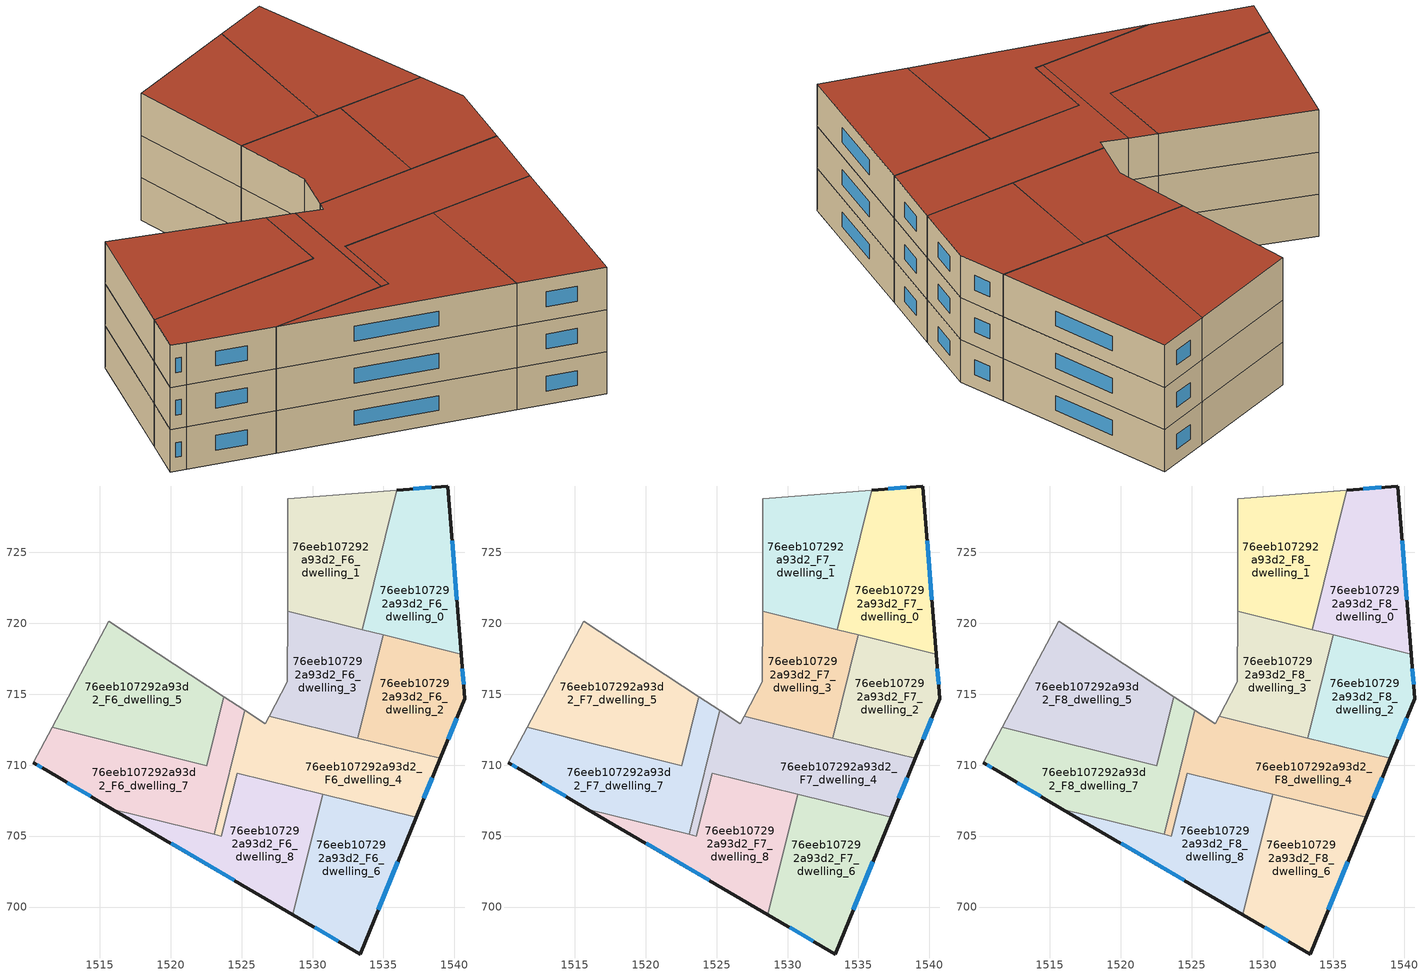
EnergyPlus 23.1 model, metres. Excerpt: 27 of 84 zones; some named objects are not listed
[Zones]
76eeb107292a93d2_F6_dwelling_0
 floor to 76eeb107292a93d2_F5_dwelling_0 (EU_floor_Construction): 1539.54,729.68 1540.48,717.82 1533.5,719.55 1535.94,729.4 z18
 wall outside (EU_wall_Construction): 1540.48,717.82 1539.54,729.68 1535.94,729.4 z18:21
 wall to 76eeb107292a93d2_F6_dwelling_1 (EU_wall_Construction): 1535.94,729.4 1533.5,719.55 z18:21
 wall to 76eeb107292a93d2_F6_dwelling_2 (EU_wall_Construction): 1534.98,719.19 1540.48,717.82 z18:21
 wall to 76eeb107292a93d2_F6_dwelling_3 (EU_wall_Construction): 1533.5,719.55 1534.98,719.19 z18:21
 window (EU_Window_Construction): 1538.37,729.59 1537.11,729.49 / 1540.18,721.68 1539.85,725.83 z18.98:20.02
76eeb107292a93d2_F6_dwelling_1
 floor to 76eeb107292a93d2_F5_dwelling_1 (EU_floor_Construction): 1535.94,729.4 1533.5,719.55 1528.23,720.86 1528.26,728.79 z18
 wall adiabatic (EU_wall_Construction): 1535.94,729.4 1528.26,728.79 1528.23,720.86 z18:21
 wall to 76eeb107292a93d2_F6_dwelling_3 (EU_wall_Construction): 1528.23,720.86 1533.5,719.55 z18:21
76eeb107292a93d2_F6_dwelling_2
 floor to 76eeb107292a93d2_F5_dwelling_2 (EU_floor_Construction): 1540.48,717.82 1540.73,714.68 1539.01,710.47 1533.18,711.92 1534.98,719.19 z18
 wall outside (EU_wall_Construction): 1539.01,710.47 1540.73,714.68 1540.48,717.82 z18:21
 wall to 76eeb107292a93d2_F6_dwelling_3 (EU_wall_Construction): 1534.98,719.19 1533.18,711.92 z18:21
 wall to 76eeb107292a93d2_F6_dwelling_4 (EU_wall_Construction): 1533.18,711.92 1539.01,710.47 z18:21
 window (EU_Window_Construction): 1540.65,715.71 1540.56,716.8 / 1539.57,711.84 1540.17,713.32 z18.98:20.02
76eeb107292a93d2_F6_dwelling_3
 floor to 76eeb107292a93d2_F5_dwelling_3 (EU_floor_Construction): 1534.98,719.19 1533.18,711.92 1526.95,713.46 1528.22,715.88 1528.23,720.86 z18
 wall adiabatic (EU_wall_Construction): 1528.23,720.86 1528.22,715.88 1526.95,713.46 z18:21
 wall to 76eeb107292a93d2_F6_dwelling_4 (EU_wall_Construction): 1526.95,713.46 1533.18,711.92 z18:21
76eeb107292a93d2_F6_dwelling_4
 floor to 76eeb107292a93d2_F5_dwelling_4 (EU_floor_Construction): 1539.01,710.47 1537.3,706.32 1524.67,709.44 1523.57,705 1523.06,705.13 1525.22,713.86 1526.66,712.92 1526.95,713.46 z18
 wall outside (EU_wall_Construction): 1537.3,706.32 1539.01,710.47 z18:21
 wall to 76eeb107292a93d2_F6_dwelling_8 (EU_wall_Construction): 1523.06,705.13 1523.57,705 1524.67,709.44 1530.71,707.95 z18:21
 wall to 76eeb107292a93d2_F6_dwelling_7 (EU_wall_Construction): 1525.22,713.86 1523.06,705.13 z18:21
 wall adiabatic (EU_wall_Construction): 1526.95,713.46 1526.66,712.92 1525.22,713.86 z18:21
 wall to 76eeb107292a93d2_F6_dwelling_6 (EU_wall_Construction): 1530.71,707.95 1537.3,706.32 z18:21
 window (EU_Window_Construction): 1537.86,707.67 1538.45,709.12 z18.98:20.02
76eeb107292a93d2_F6_dwelling_5
 floor to 76eeb107292a93d2_F5_dwelling_5 (EU_floor_Construction): 1523.74,714.83 1522.54,709.97 1511.64,712.67 1515.64,720.14 z18
 wall adiabatic (EU_wall_Construction): 1523.74,714.83 1515.64,720.14 1511.64,712.67 z18:21
 wall to 76eeb107292a93d2_F6_dwelling_7 (EU_wall_Construction): 1511.64,712.67 1522.54,709.97 1523.74,714.83 z18:21
76eeb107292a93d2_F6_dwelling_6
 floor to 76eeb107292a93d2_F5_dwelling_6 (EU_floor_Construction): 1537.3,706.32 1533.35,696.69 1528.61,699.46 1530.71,707.95 z18
 wall outside (EU_wall_Construction): 1528.61,699.46 1533.35,696.69 1537.3,706.32 z18:21
 wall to 76eeb107292a93d2_F6_dwelling_8 (EU_wall_Construction): 1530.71,707.95 1528.61,699.46 z18:21
 window (EU_Window_Construction): 1530.16,698.56 1531.81,697.59 / 1534.64,699.82 1536.02,703.18 z18.98:20.02
76eeb107292a93d2_F6_dwelling_7
 floor to 76eeb107292a93d2_F5_dwelling_7 (EU_floor_Construction): 1525.22,713.86 1523.06,705.13 1515.89,706.91 1511.17,709.67 1510.3,710.19 1511.64,712.67 1522.54,709.97 1523.74,714.83 z18
 wall outside (EU_wall_Construction): 1510.3,710.19 1511.17,709.67 1515.89,706.91 z18:21
 wall adiabatic (EU_wall_Construction): 1525.22,713.86 1523.74,714.83 / 1511.64,712.67 1510.3,710.19 z18:21
 wall to 76eeb107292a93d2_F6_dwelling_8 (EU_wall_Construction): 1515.89,706.91 1523.06,705.13 z18:21
 window (EU_Window_Construction): 1512.71,708.77 1514.36,707.8 / 1510.59,710.02 1510.89,709.84 z18.98:20.02
76eeb107292a93d2_F6_dwelling_8
 floor to 76eeb107292a93d2_F5_dwelling_8 (EU_floor_Construction): 1530.71,707.95 1528.61,699.46 1515.89,706.91 1523.57,705 1524.67,709.44 z18
 wall outside (EU_wall_Construction): 1515.89,706.91 1528.61,699.46 z18:21
 window (EU_Window_Construction): 1520.03,704.49 1524.48,701.88 z18.98:20.02
76eeb107292a93d2_F7_dwelling_0
 floor to 76eeb107292a93d2_F6_dwelling_0 (EU_floor_Construction): 1539.54,729.68 1540.48,717.82 1533.5,719.55 1535.94,729.4 z21
 wall outside (EU_wall_Construction): 1540.48,717.82 1539.54,729.68 1535.94,729.4 z21:24
 wall to 76eeb107292a93d2_F7_dwelling_1 (EU_wall_Construction): 1535.94,729.4 1533.5,719.55 z21:24
 wall to 76eeb107292a93d2_F7_dwelling_2 (EU_wall_Construction): 1534.98,719.19 1540.48,717.82 z21:24
 wall to 76eeb107292a93d2_F7_dwelling_3 (EU_wall_Construction): 1533.5,719.55 1534.98,719.19 z21:24
 window (EU_Window_Construction): 1538.37,729.59 1537.11,729.49 / 1540.18,721.68 1539.85,725.83 z21.98:23.02
76eeb107292a93d2_F7_dwelling_1
 floor to 76eeb107292a93d2_F6_dwelling_1 (EU_floor_Construction): 1535.94,729.4 1533.5,719.55 1528.23,720.86 1528.26,728.79 z21
 wall adiabatic (EU_wall_Construction): 1535.94,729.4 1528.26,728.79 1528.23,720.86 z21:24
 wall to 76eeb107292a93d2_F7_dwelling_3 (EU_wall_Construction): 1528.23,720.86 1533.5,719.55 z21:24
76eeb107292a93d2_F7_dwelling_2
 floor to 76eeb107292a93d2_F6_dwelling_2 (EU_floor_Construction): 1540.48,717.82 1540.73,714.68 1539.01,710.47 1533.18,711.92 1534.98,719.19 z21
 wall outside (EU_wall_Construction): 1539.01,710.47 1540.73,714.68 1540.48,717.82 z21:24
 wall to 76eeb107292a93d2_F7_dwelling_3 (EU_wall_Construction): 1534.98,719.19 1533.18,711.92 z21:24
 wall to 76eeb107292a93d2_F7_dwelling_4 (EU_wall_Construction): 1533.18,711.92 1539.01,710.47 z21:24
 window (EU_Window_Construction): 1540.65,715.71 1540.56,716.8 / 1539.57,711.84 1540.17,713.32 z21.98:23.02
76eeb107292a93d2_F7_dwelling_3
 floor to 76eeb107292a93d2_F6_dwelling_3 (EU_floor_Construction): 1534.98,719.19 1533.18,711.92 1526.95,713.46 1528.22,715.88 1528.23,720.86 z21
 wall adiabatic (EU_wall_Construction): 1528.23,720.86 1528.22,715.88 1526.95,713.46 z21:24
 wall to 76eeb107292a93d2_F7_dwelling_4 (EU_wall_Construction): 1526.95,713.46 1533.18,711.92 z21:24
76eeb107292a93d2_F7_dwelling_4
 floor to 76eeb107292a93d2_F6_dwelling_4 (EU_floor_Construction): 1539.01,710.47 1537.3,706.32 1524.67,709.44 1523.57,705 1523.06,705.13 1525.22,713.86 1526.66,712.92 1526.95,713.46 z21
 wall outside (EU_wall_Construction): 1537.3,706.32 1539.01,710.47 z21:24
 wall to 76eeb107292a93d2_F7_dwelling_8 (EU_wall_Construction): 1523.06,705.13 1523.57,705 1524.67,709.44 1530.71,707.95 z21:24
 wall to 76eeb107292a93d2_F7_dwelling_7 (EU_wall_Construction): 1525.22,713.86 1523.06,705.13 z21:24
 wall adiabatic (EU_wall_Construction): 1526.95,713.46 1526.66,712.92 1525.22,713.86 z21:24
 wall to 76eeb107292a93d2_F7_dwelling_6 (EU_wall_Construction): 1530.71,707.95 1537.3,706.32 z21:24
 window (EU_Window_Construction): 1537.86,707.67 1538.45,709.12 z21.98:23.02
76eeb107292a93d2_F7_dwelling_5
 floor to 76eeb107292a93d2_F6_dwelling_5 (EU_floor_Construction): 1523.74,714.83 1522.54,709.97 1511.64,712.67 1515.64,720.14 z21
 wall adiabatic (EU_wall_Construction): 1523.74,714.83 1515.64,720.14 1511.64,712.67 z21:24
 wall to 76eeb107292a93d2_F7_dwelling_7 (EU_wall_Construction): 1511.64,712.67 1522.54,709.97 1523.74,714.83 z21:24
76eeb107292a93d2_F7_dwelling_6
 floor to 76eeb107292a93d2_F6_dwelling_6 (EU_floor_Construction): 1537.3,706.32 1533.35,696.69 1528.61,699.46 1530.71,707.95 z21
 wall outside (EU_wall_Construction): 1528.61,699.46 1533.35,696.69 1537.3,706.32 z21:24
 wall to 76eeb107292a93d2_F7_dwelling_8 (EU_wall_Construction): 1530.71,707.95 1528.61,699.46 z21:24
 window (EU_Window_Construction): 1530.16,698.56 1531.81,697.59 / 1534.64,699.82 1536.02,703.18 z21.98:23.02
76eeb107292a93d2_F7_dwelling_7
 floor to 76eeb107292a93d2_F6_dwelling_7 (EU_floor_Construction): 1525.22,713.86 1523.06,705.13 1515.89,706.91 1511.17,709.67 1510.3,710.19 1511.64,712.67 1522.54,709.97 1523.74,714.83 z21
 wall outside (EU_wall_Construction): 1510.3,710.19 1511.17,709.67 1515.89,706.91 z21:24
 wall adiabatic (EU_wall_Construction): 1525.22,713.86 1523.74,714.83 / 1511.64,712.67 1510.3,710.19 z21:24
 wall to 76eeb107292a93d2_F7_dwelling_8 (EU_wall_Construction): 1515.89,706.91 1523.06,705.13 z21:24
 window (EU_Window_Construction): 1512.71,708.77 1514.36,707.8 / 1510.59,710.02 1510.89,709.84 z21.98:23.02
76eeb107292a93d2_F7_dwelling_8
 floor to 76eeb107292a93d2_F6_dwelling_8 (EU_floor_Construction): 1530.71,707.95 1528.61,699.46 1515.89,706.91 1523.57,705 1524.67,709.44 z21
 wall outside (EU_wall_Construction): 1515.89,706.91 1528.61,699.46 z21:24
 window (EU_Window_Construction): 1520.03,704.49 1524.48,701.88 z21.98:23.02
76eeb107292a93d2_F8_dwelling_0
 floor to 76eeb107292a93d2_F7_dwelling_0 (EU_floor_Construction): 1539.54,729.68 1540.48,717.82 1533.5,719.55 1535.94,729.4 z24
 wall outside (EU_wall_Construction): 1540.48,717.82 1539.54,729.68 1535.94,729.4 z24:27
 wall to 76eeb107292a93d2_F8_dwelling_1 (EU_wall_Construction): 1535.94,729.4 1533.5,719.55 z24:27
 wall to 76eeb107292a93d2_F8_dwelling_2 (EU_wall_Construction): 1534.98,719.19 1540.48,717.82 z24:27
 wall to 76eeb107292a93d2_F8_dwelling_3 (EU_wall_Construction): 1533.5,719.55 1534.98,719.19 z24:27
 window (EU_Window_Construction): 1538.37,729.59 1537.11,729.49 / 1540.18,721.68 1539.85,725.83 z24.98:26.02
 roof outside (EU_roof_Construction): 1540.48,717.82 1539.54,729.68 1535.94,729.4 1533.5,719.55 z27
76eeb107292a93d2_F8_dwelling_1
 floor to 76eeb107292a93d2_F7_dwelling_1 (EU_floor_Construction): 1535.94,729.4 1533.5,719.55 1528.23,720.86 1528.26,728.79 z24
 wall adiabatic (EU_wall_Construction): 1535.94,729.4 1528.26,728.79 1528.23,720.86 z24:27
 wall to 76eeb107292a93d2_F8_dwelling_3 (EU_wall_Construction): 1528.23,720.86 1533.5,719.55 z24:27
 roof outside (EU_roof_Construction): 1533.5,719.55 1535.94,729.4 1528.26,728.79 1528.23,720.86 z27
76eeb107292a93d2_F8_dwelling_2
 floor to 76eeb107292a93d2_F7_dwelling_2 (EU_floor_Construction): 1540.48,717.82 1540.73,714.68 1539.01,710.47 1533.18,711.92 1534.98,719.19 z24
 wall outside (EU_wall_Construction): 1539.01,710.47 1540.73,714.68 1540.48,717.82 z24:27
 wall to 76eeb107292a93d2_F8_dwelling_3 (EU_wall_Construction): 1534.98,719.19 1533.18,711.92 z24:27
 wall to 76eeb107292a93d2_F8_dwelling_4 (EU_wall_Construction): 1533.18,711.92 1539.01,710.47 z24:27
 window (EU_Window_Construction): 1540.65,715.71 1540.56,716.8 / 1539.57,711.84 1540.17,713.32 z24.98:26.02
 roof outside (EU_roof_Construction): 1539.01,710.47 1540.73,714.68 1540.48,717.82 1534.98,719.19 1533.18,711.92 z27
76eeb107292a93d2_F8_dwelling_3
 floor to 76eeb107292a93d2_F7_dwelling_3 (EU_floor_Construction): 1534.98,719.19 1533.18,711.92 1526.95,713.46 1528.22,715.88 1528.23,720.86 z24
 wall adiabatic (EU_wall_Construction): 1528.23,720.86 1528.22,715.88 1526.95,713.46 z24:27
 wall to 76eeb107292a93d2_F8_dwelling_4 (EU_wall_Construction): 1526.95,713.46 1533.18,711.92 z24:27
 roof outside (EU_roof_Construction): 1533.18,711.92 1534.98,719.19 1528.23,720.86 1528.22,715.88 1526.95,713.46 z27
76eeb107292a93d2_F8_dwelling_4
 floor to 76eeb107292a93d2_F7_dwelling_4 (EU_floor_Construction): 1539.01,710.47 1537.3,706.32 1524.67,709.44 1523.57,705 1523.06,705.13 1525.22,713.86 1526.66,712.92 1526.95,713.46 z24
 wall outside (EU_wall_Construction): 1537.3,706.32 1539.01,710.47 z24:27
 wall to 76eeb107292a93d2_F8_dwelling_8 (EU_wall_Construction): 1523.06,705.13 1523.57,705 1524.67,709.44 1530.71,707.95 z24:27
 wall to 76eeb107292a93d2_F8_dwelling_7 (EU_wall_Construction): 1525.22,713.86 1523.06,705.13 z24:27
 wall adiabatic (EU_wall_Construction): 1526.95,713.46 1526.66,712.92 1525.22,713.86 z24:27
 wall to 76eeb107292a93d2_F8_dwelling_6 (EU_wall_Construction): 1530.71,707.95 1537.3,706.32 z24:27
 window (EU_Window_Construction): 1537.86,707.67 1538.45,709.12 z24.98:26.02
 roof outside (EU_roof_Construction): 1537.3,706.32 1539.01,710.47 1526.95,713.46 1526.66,712.92 1525.22,713.86 1523.06,705.13 1523.57,705 1524.67,709.44 z27
76eeb107292a93d2_F8_dwelling_5
 floor to 76eeb107292a93d2_F7_dwelling_5 (EU_floor_Construction): 1523.74,714.83 1522.54,709.97 1511.64,712.67 1515.64,720.14 z24
 wall adiabatic (EU_wall_Construction): 1523.74,714.83 1515.64,720.14 1511.64,712.67 z24:27
 wall to 76eeb107292a93d2_F8_dwelling_7 (EU_wall_Construction): 1511.64,712.67 1522.54,709.97 1523.74,714.83 z24:27
 roof outside (EU_roof_Construction): 1522.54,709.97 1523.74,714.83 1515.64,720.14 1511.64,712.67 z27
76eeb107292a93d2_F8_dwelling_6
 floor to 76eeb107292a93d2_F7_dwelling_6 (EU_floor_Construction): 1537.3,706.32 1533.35,696.69 1528.61,699.46 1530.71,707.95 z24
 wall outside (EU_wall_Construction): 1528.61,699.46 1533.35,696.69 1537.3,706.32 z24:27
 wall to 76eeb107292a93d2_F8_dwelling_8 (EU_wall_Construction): 1530.71,707.95 1528.61,699.46 z24:27
 window (EU_Window_Construction): 1530.16,698.56 1531.81,697.59 / 1534.64,699.82 1536.02,703.18 z24.98:26.02
 roof outside (EU_roof_Construction): 1533.35,696.69 1537.3,706.32 1530.71,707.95 1528.61,699.46 z27
76eeb107292a93d2_F8_dwelling_7
 floor to 76eeb107292a93d2_F7_dwelling_7 (EU_floor_Construction): 1525.22,713.86 1523.06,705.13 1515.89,706.91 1511.17,709.67 1510.3,710.19 1511.64,712.67 1522.54,709.97 1523.74,714.83 z24
 wall outside (EU_wall_Construction): 1510.3,710.19 1511.17,709.67 1515.89,706.91 z24:27
 wall adiabatic (EU_wall_Construction): 1525.22,713.86 1523.74,714.83 / 1511.64,712.67 1510.3,710.19 z24:27
 wall to 76eeb107292a93d2_F8_dwelling_8 (EU_wall_Construction): 1515.89,706.91 1523.06,705.13 z24:27
 window (EU_Window_Construction): 1512.71,708.77 1514.36,707.8 / 1510.59,710.02 1510.89,709.84 z24.98:26.02
 roof outside (EU_roof_Construction): 1523.06,705.13 1525.22,713.86 1523.74,714.83 1522.54,709.97 1511.64,712.67 1510.3,710.19 1511.17,709.67 1515.89,706.91 z27
76eeb107292a93d2_F8_dwelling_8
 floor to 76eeb107292a93d2_F7_dwelling_8 (EU_floor_Construction): 1530.71,707.95 1528.61,699.46 1515.89,706.91 1523.57,705 1524.67,709.44 z24
 wall outside (EU_wall_Construction): 1515.89,706.91 1528.61,699.46 z24:27
 window (EU_Window_Construction): 1520.03,704.49 1524.48,701.88 z24.98:26.02
 roof outside (EU_roof_Construction): 1528.61,699.46 1530.71,707.95 1524.67,709.44 1523.57,705 1515.89,706.91 z27
[Building]
EU S2 Campaign: North Axis=0; Terrain=City; Solar Distribution=FullExterior
[Site:Location]
Bologna: Latitude=44.5; Longitude=11.25; Time Zone=1; Elevation=37
[SizingPeriod:WeatherFileDays]
AnnualSizingPeriod: Begin Month=1; Begin Day of Month=1; End Month=12; End Day of Month=31; Day of Week for Start Day=Monday; Use Weather File Daylight Saving Period=No; Use Weather File Rain and Snow Indicators=No
[MATERIAL]
EU_InternalMass_Material: Roughness=MediumRough; Thickness=0.1; Conductivity=1; Density=1800; Specific Heat=900; Thermal Absorptance=0.9; Solar Absorptance=0.7; Visible Absorptance=0.7
[MATERIAL:NOMASS] Roughness=MediumRough; Thermal Absorptance=0.9; Solar Absorptance=0.7; Visible Absorptance=0.7
Name | Thermal Resistance
EU_wall_NoMass | 0.905828
EU_roof_NoMass | 0.37593
EU_floor_NoMass | 0.67114
[WINDOWMATERIAL:SIMPLEGLAZINGSYSTEM]
EU_Window_SimpleGlazing: UFactor=4.52486; Solar Heat Gain Coefficient=0.85; Visible Transmittance=0.85
[CONSTRUCTION]
EU_wall_Construction: EU_wall_NoMass
EU_roof_Construction: EU_roof_NoMass
EU_floor_Construction: EU_floor_NoMass
EU_Window_Construction: EU_Window_SimpleGlazing
EU_InternalMass_Construction: EU_InternalMass_Material
[ZONE] Type=1; Multiplier=1; Ceiling Height=autocalculate; Floor Area=autocalculate; Part of Total Floor Area=Yes
Name | Volume
76eeb107292a93d2_F6_dwelling_0; 76eeb107292a93d2_F7_dwelling_0; 76eeb107292a93d2_F8_dwelling_0 | 173.887
76eeb107292a93d2_F6_dwelling_1; 76eeb107292a93d2_F7_dwelling_1; 76eeb107292a93d2_F8_dwelling_1 | 173.878
76eeb107292a93d2_F6_dwelling_2; 76eeb107292a93d2_F7_dwelling_2; 76eeb107292a93d2_F8_dwelling_2 | 140.799
76eeb107292a93d2_F6_dwelling_3; 76eeb107292a93d2_F7_dwelling_3; 76eeb107292a93d2_F8_dwelling_3 | 140.808
76eeb107292a93d2_F6_dwelling_4; 76eeb107292a93d2_F7_dwelling_4; 76eeb107292a93d2_F8_dwelling_4 | 190.438
76eeb107292a93d2_F6_dwelling_5; 76eeb107292a93d2_F7_dwelling_5; 76eeb107292a93d2_F8_dwelling_5 | 206.941
76eeb107292a93d2_F6_dwelling_6; 76eeb107292a93d2_F7_dwelling_6; 76eeb107292a93d2_F8_dwelling_6 | 173.882
76eeb107292a93d2_F6_dwelling_7; 76eeb107292a93d2_F7_dwelling_7; 76eeb107292a93d2_F8_dwelling_7 | 190.407
76eeb107292a93d2_F6_dwelling_8; 76eeb107292a93d2_F7_dwelling_8; 76eeb107292a93d2_F8_dwelling_8 | 173.856
[INTERNALMASS] Construction=EU_InternalMass_Construction
Name | Zone or ZoneList | Surface Area
76eeb107292a93d2_F6_dwelling_0_EU_InternalMass | 76eeb107292a93d2_F6_dwelling_0 | 57.9648
76eeb107292a93d2_F6_dwelling_1_EU_InternalMass | 76eeb107292a93d2_F6_dwelling_1 | 57.9617
76eeb107292a93d2_F6_dwelling_2_EU_InternalMass | 76eeb107292a93d2_F6_dwelling_2 | 46.9337
76eeb107292a93d2_F6_dwelling_3_EU_InternalMass | 76eeb107292a93d2_F6_dwelling_3 | 46.9369
76eeb107292a93d2_F6_dwelling_4_EU_InternalMass | 76eeb107292a93d2_F6_dwelling_4 | 63.4792
76eeb107292a93d2_F6_dwelling_5_EU_InternalMass | 76eeb107292a93d2_F6_dwelling_5 | 68.9819
76eeb107292a93d2_F6_dwelling_6_EU_InternalMass | 76eeb107292a93d2_F6_dwelling_6 | 57.9603
76eeb107292a93d2_F6_dwelling_7_EU_InternalMass | 76eeb107292a93d2_F6_dwelling_7 | 63.4695
76eeb107292a93d2_F6_dwelling_8_EU_InternalMass | 76eeb107292a93d2_F6_dwelling_8 | 57.952
76eeb107292a93d2_F7_dwelling_0_EU_InternalMass | 76eeb107292a93d2_F7_dwelling_0 | 57.9648
76eeb107292a93d2_F7_dwelling_1_EU_InternalMass | 76eeb107292a93d2_F7_dwelling_1 | 57.9617
76eeb107292a93d2_F7_dwelling_2_EU_InternalMass | 76eeb107292a93d2_F7_dwelling_2 | 46.9337
76eeb107292a93d2_F7_dwelling_3_EU_InternalMass | 76eeb107292a93d2_F7_dwelling_3 | 46.9369
76eeb107292a93d2_F7_dwelling_4_EU_InternalMass | 76eeb107292a93d2_F7_dwelling_4 | 63.4792
76eeb107292a93d2_F7_dwelling_5_EU_InternalMass | 76eeb107292a93d2_F7_dwelling_5 | 68.9819
76eeb107292a93d2_F7_dwelling_6_EU_InternalMass | 76eeb107292a93d2_F7_dwelling_6 | 57.9603
76eeb107292a93d2_F7_dwelling_7_EU_InternalMass | 76eeb107292a93d2_F7_dwelling_7 | 63.4695
76eeb107292a93d2_F7_dwelling_8_EU_InternalMass | 76eeb107292a93d2_F7_dwelling_8 | 57.952
76eeb107292a93d2_F8_dwelling_0_EU_InternalMass | 76eeb107292a93d2_F8_dwelling_0 | 57.9648
76eeb107292a93d2_F8_dwelling_1_EU_InternalMass | 76eeb107292a93d2_F8_dwelling_1 | 57.9617
76eeb107292a93d2_F8_dwelling_2_EU_InternalMass | 76eeb107292a93d2_F8_dwelling_2 | 46.9337
76eeb107292a93d2_F8_dwelling_3_EU_InternalMass | 76eeb107292a93d2_F8_dwelling_3 | 46.9369
76eeb107292a93d2_F8_dwelling_4_EU_InternalMass | 76eeb107292a93d2_F8_dwelling_4 | 63.4792
76eeb107292a93d2_F8_dwelling_5_EU_InternalMass | 76eeb107292a93d2_F8_dwelling_5 | 68.9819
76eeb107292a93d2_F8_dwelling_6_EU_InternalMass | 76eeb107292a93d2_F8_dwelling_6 | 57.9603
76eeb107292a93d2_F8_dwelling_7_EU_InternalMass | 76eeb107292a93d2_F8_dwelling_7 | 63.4695
76eeb107292a93d2_F8_dwelling_8_EU_InternalMass | 76eeb107292a93d2_F8_dwelling_8 | 57.952
[OTHEREQUIPMENT] Fuel Type=Electricity; Design Level Calculation Method=Watts/Area; Power per Zone Floor Area=1; Fraction Latent=0; Fraction Radiant=0; Fraction Lost=0; Carbon Dioxide Generation Rate=0; EndUse Subcategory=EU_Step8_InternalGains
Name | Zone or ZoneList or Space or SpaceList | Schedule
EU_Step8_InternalGain_76eeb107292a93d2_F6_dwelling_0_f000 | 76eeb107292a93d2_F6_dwelling_0 | EU_Step8_GainSchedule_76eeb107292a93d2_F6_dwelling_0_f000
EU_Step8_InternalGain_76eeb107292a93d2_F6_dwelling_1_f000 | 76eeb107292a93d2_F6_dwelling_1 | EU_Step8_GainSchedule_76eeb107292a93d2_F6_dwelling_1_f000
EU_Step8_InternalGain_76eeb107292a93d2_F6_dwelling_2_f000 | 76eeb107292a93d2_F6_dwelling_2 | EU_Step8_GainSchedule_76eeb107292a93d2_F6_dwelling_2_f000
EU_Step8_InternalGain_76eeb107292a93d2_F6_dwelling_3_f000 | 76eeb107292a93d2_F6_dwelling_3 | EU_Step8_GainSchedule_76eeb107292a93d2_F6_dwelling_3_f000
EU_Step8_InternalGain_76eeb107292a93d2_F6_dwelling_4_f000 | 76eeb107292a93d2_F6_dwelling_4 | EU_Step8_GainSchedule_76eeb107292a93d2_F6_dwelling_4_f000
EU_Step8_InternalGain_76eeb107292a93d2_F6_dwelling_5_f000 | 76eeb107292a93d2_F6_dwelling_5 | EU_Step8_GainSchedule_76eeb107292a93d2_F6_dwelling_5_f000
EU_Step8_InternalGain_76eeb107292a93d2_F6_dwelling_6_f000 | 76eeb107292a93d2_F6_dwelling_6 | EU_Step8_GainSchedule_76eeb107292a93d2_F6_dwelling_6_f000
EU_Step8_InternalGain_76eeb107292a93d2_F6_dwelling_7_f000 | 76eeb107292a93d2_F6_dwelling_7 | EU_Step8_GainSchedule_76eeb107292a93d2_F6_dwelling_7_f000
EU_Step8_InternalGain_76eeb107292a93d2_F6_dwelling_8_f000 | 76eeb107292a93d2_F6_dwelling_8 | EU_Step8_GainSchedule_76eeb107292a93d2_F6_dwelling_8_f000
EU_Step8_InternalGain_76eeb107292a93d2_F7_dwelling_0_f000 | 76eeb107292a93d2_F7_dwelling_0 | EU_Step8_GainSchedule_76eeb107292a93d2_F7_dwelling_0_f000
EU_Step8_InternalGain_76eeb107292a93d2_F7_dwelling_1_f000 | 76eeb107292a93d2_F7_dwelling_1 | EU_Step8_GainSchedule_76eeb107292a93d2_F7_dwelling_1_f000
EU_Step8_InternalGain_76eeb107292a93d2_F7_dwelling_2_f000 | 76eeb107292a93d2_F7_dwelling_2 | EU_Step8_GainSchedule_76eeb107292a93d2_F7_dwelling_2_f000
EU_Step8_InternalGain_76eeb107292a93d2_F7_dwelling_3_f000 | 76eeb107292a93d2_F7_dwelling_3 | EU_Step8_GainSchedule_76eeb107292a93d2_F7_dwelling_3_f000
EU_Step8_InternalGain_76eeb107292a93d2_F7_dwelling_4_f000 | 76eeb107292a93d2_F7_dwelling_4 | EU_Step8_GainSchedule_76eeb107292a93d2_F7_dwelling_4_f000
EU_Step8_InternalGain_76eeb107292a93d2_F7_dwelling_5_f000 | 76eeb107292a93d2_F7_dwelling_5 | EU_Step8_GainSchedule_76eeb107292a93d2_F7_dwelling_5_f000
EU_Step8_InternalGain_76eeb107292a93d2_F7_dwelling_6_f000 | 76eeb107292a93d2_F7_dwelling_6 | EU_Step8_GainSchedule_76eeb107292a93d2_F7_dwelling_6_f000
EU_Step8_InternalGain_76eeb107292a93d2_F7_dwelling_7_f000 | 76eeb107292a93d2_F7_dwelling_7 | EU_Step8_GainSchedule_76eeb107292a93d2_F7_dwelling_7_f000
EU_Step8_InternalGain_76eeb107292a93d2_F7_dwelling_8_f000 | 76eeb107292a93d2_F7_dwelling_8 | EU_Step8_GainSchedule_76eeb107292a93d2_F7_dwelling_8_f000
EU_Step8_InternalGain_76eeb107292a93d2_F8_dwelling_0_f000 | 76eeb107292a93d2_F8_dwelling_0 | EU_Step8_GainSchedule_76eeb107292a93d2_F8_dwelling_0_f000
EU_Step8_InternalGain_76eeb107292a93d2_F8_dwelling_1_f000 | 76eeb107292a93d2_F8_dwelling_1 | EU_Step8_GainSchedule_76eeb107292a93d2_F8_dwelling_1_f000
EU_Step8_InternalGain_76eeb107292a93d2_F8_dwelling_2_f000 | 76eeb107292a93d2_F8_dwelling_2 | EU_Step8_GainSchedule_76eeb107292a93d2_F8_dwelling_2_f000
EU_Step8_InternalGain_76eeb107292a93d2_F8_dwelling_3_f000 | 76eeb107292a93d2_F8_dwelling_3 | EU_Step8_GainSchedule_76eeb107292a93d2_F8_dwelling_3_f000
EU_Step8_InternalGain_76eeb107292a93d2_F8_dwelling_4_f000 | 76eeb107292a93d2_F8_dwelling_4 | EU_Step8_GainSchedule_76eeb107292a93d2_F8_dwelling_4_f000
EU_Step8_InternalGain_76eeb107292a93d2_F8_dwelling_5_f000 | 76eeb107292a93d2_F8_dwelling_5 | EU_Step8_GainSchedule_76eeb107292a93d2_F8_dwelling_5_f000
EU_Step8_InternalGain_76eeb107292a93d2_F8_dwelling_6_f000 | 76eeb107292a93d2_F8_dwelling_6 | EU_Step8_GainSchedule_76eeb107292a93d2_F8_dwelling_6_f000
EU_Step8_InternalGain_76eeb107292a93d2_F8_dwelling_7_f000 | 76eeb107292a93d2_F8_dwelling_7 | EU_Step8_GainSchedule_76eeb107292a93d2_F8_dwelling_7_f000
EU_Step8_InternalGain_76eeb107292a93d2_F8_dwelling_8_f000 | 76eeb107292a93d2_F8_dwelling_8 | EU_Step8_GainSchedule_76eeb107292a93d2_F8_dwelling_8_f000
[ZONEVENTILATION:DESIGNFLOWRATE] Schedule=EU_AlwaysOn; Design Flow Rate Calculation Method=AirChanges/Hour; Air Changes per Hour=0.73129; Ventilation Type=Natural; Fan Pressure Rise=0; Fan Total Efficiency=1; Constant Term Coefficient=1; Temperature Term Coefficient=0; Velocity Term Coefficient=0; Velocity Squared Term Coefficient=0; Minimum Indoor Temperature=-100; Maximum Indoor Temperature=100; Delta Temperature=-100; Minimum Outdoor Temperature=-100; Maximum Outdoor Temperature=100; Maximum Wind Speed=40
Name | Zone or ZoneList or Space or SpaceList
EU_ConstantAir_76eeb107292a93d2_F6_dwelling_0 | 76eeb107292a93d2_F6_dwelling_0
EU_ConstantAir_76eeb107292a93d2_F6_dwelling_1 | 76eeb107292a93d2_F6_dwelling_1
EU_ConstantAir_76eeb107292a93d2_F6_dwelling_2 | 76eeb107292a93d2_F6_dwelling_2
EU_ConstantAir_76eeb107292a93d2_F6_dwelling_3 | 76eeb107292a93d2_F6_dwelling_3
EU_ConstantAir_76eeb107292a93d2_F6_dwelling_4 | 76eeb107292a93d2_F6_dwelling_4
EU_ConstantAir_76eeb107292a93d2_F6_dwelling_5 | 76eeb107292a93d2_F6_dwelling_5
EU_ConstantAir_76eeb107292a93d2_F6_dwelling_6 | 76eeb107292a93d2_F6_dwelling_6
EU_ConstantAir_76eeb107292a93d2_F6_dwelling_7 | 76eeb107292a93d2_F6_dwelling_7
EU_ConstantAir_76eeb107292a93d2_F6_dwelling_8 | 76eeb107292a93d2_F6_dwelling_8
EU_ConstantAir_76eeb107292a93d2_F7_dwelling_0 | 76eeb107292a93d2_F7_dwelling_0
EU_ConstantAir_76eeb107292a93d2_F7_dwelling_1 | 76eeb107292a93d2_F7_dwelling_1
EU_ConstantAir_76eeb107292a93d2_F7_dwelling_2 | 76eeb107292a93d2_F7_dwelling_2
EU_ConstantAir_76eeb107292a93d2_F7_dwelling_3 | 76eeb107292a93d2_F7_dwelling_3
EU_ConstantAir_76eeb107292a93d2_F7_dwelling_4 | 76eeb107292a93d2_F7_dwelling_4
EU_ConstantAir_76eeb107292a93d2_F7_dwelling_5 | 76eeb107292a93d2_F7_dwelling_5
EU_ConstantAir_76eeb107292a93d2_F7_dwelling_6 | 76eeb107292a93d2_F7_dwelling_6
EU_ConstantAir_76eeb107292a93d2_F7_dwelling_7 | 76eeb107292a93d2_F7_dwelling_7
EU_ConstantAir_76eeb107292a93d2_F7_dwelling_8 | 76eeb107292a93d2_F7_dwelling_8
EU_ConstantAir_76eeb107292a93d2_F8_dwelling_0 | 76eeb107292a93d2_F8_dwelling_0
EU_ConstantAir_76eeb107292a93d2_F8_dwelling_1 | 76eeb107292a93d2_F8_dwelling_1
EU_ConstantAir_76eeb107292a93d2_F8_dwelling_2 | 76eeb107292a93d2_F8_dwelling_2
EU_ConstantAir_76eeb107292a93d2_F8_dwelling_3 | 76eeb107292a93d2_F8_dwelling_3
EU_ConstantAir_76eeb107292a93d2_F8_dwelling_4 | 76eeb107292a93d2_F8_dwelling_4
EU_ConstantAir_76eeb107292a93d2_F8_dwelling_5 | 76eeb107292a93d2_F8_dwelling_5
EU_ConstantAir_76eeb107292a93d2_F8_dwelling_6 | 76eeb107292a93d2_F8_dwelling_6
EU_ConstantAir_76eeb107292a93d2_F8_dwelling_7 | 76eeb107292a93d2_F8_dwelling_7
EU_ConstantAir_76eeb107292a93d2_F8_dwelling_8 | 76eeb107292a93d2_F8_dwelling_8
[HVACTEMPLATE:ZONE:IDEALLOADSAIRSYSTEM] System Availability Schedule=EU_AlwaysOn; Maximum Heating Supply Air Temperature=50; Minimum Cooling Supply Air Temperature=13; Maximum Heating Supply Air Humidity Ratio=0.0156; Minimum Cooling Supply Air Humidity Ratio=0.0077; Heating Limit=NoLimit; Cooling Limit=NoLimit; Heating Availability Schedule=EU_AlwaysOn; Cooling Availability Schedule=EU_CoolingOff; Dehumidification Control Type=ConstantSensibleHeatRatio; Cooling Sensible Heat Ratio=0.7; Dehumidification Setpoint=60; Humidification Control Type=None; Humidification Setpoint=30; Outdoor Air Method=None; Outdoor Air Flow Rate per Person=0.00944; Outdoor Air Flow Rate per Zone Floor Area=0; Outdoor Air Flow Rate per Zone=0; Demand Controlled Ventilation Type=None; Outdoor Air Economizer Type=NoEconomizer; Heat Recovery Type=None; Sensible Heat Recovery Effectiveness=0.7; Latent Heat Recovery Effectiveness=0.65
Name | Template Thermostat
76eeb107292a93d2_F6_dwelling_0 | EU_HeatOnly_76eeb107292a93d2_F6_dwelling_0
76eeb107292a93d2_F6_dwelling_1 | EU_HeatOnly_76eeb107292a93d2_F6_dwelling_1
76eeb107292a93d2_F6_dwelling_2 | EU_HeatOnly_76eeb107292a93d2_F6_dwelling_2
76eeb107292a93d2_F6_dwelling_3 | EU_HeatOnly_76eeb107292a93d2_F6_dwelling_3
76eeb107292a93d2_F6_dwelling_4 | EU_HeatOnly_76eeb107292a93d2_F6_dwelling_4
76eeb107292a93d2_F6_dwelling_5 | EU_HeatOnly_76eeb107292a93d2_F6_dwelling_5
76eeb107292a93d2_F6_dwelling_6 | EU_HeatOnly_76eeb107292a93d2_F6_dwelling_6
76eeb107292a93d2_F6_dwelling_7 | EU_HeatOnly_76eeb107292a93d2_F6_dwelling_7
76eeb107292a93d2_F6_dwelling_8 | EU_HeatOnly_76eeb107292a93d2_F6_dwelling_8
76eeb107292a93d2_F7_dwelling_0 | EU_HeatOnly_76eeb107292a93d2_F7_dwelling_0
76eeb107292a93d2_F7_dwelling_1 | EU_HeatOnly_76eeb107292a93d2_F7_dwelling_1
76eeb107292a93d2_F7_dwelling_2 | EU_HeatOnly_76eeb107292a93d2_F7_dwelling_2
76eeb107292a93d2_F7_dwelling_3 | EU_HeatOnly_76eeb107292a93d2_F7_dwelling_3
76eeb107292a93d2_F7_dwelling_4 | EU_HeatOnly_76eeb107292a93d2_F7_dwelling_4
76eeb107292a93d2_F7_dwelling_5 | EU_HeatOnly_76eeb107292a93d2_F7_dwelling_5
76eeb107292a93d2_F7_dwelling_6 | EU_HeatOnly_76eeb107292a93d2_F7_dwelling_6
76eeb107292a93d2_F7_dwelling_7 | EU_HeatOnly_76eeb107292a93d2_F7_dwelling_7
76eeb107292a93d2_F7_dwelling_8 | EU_HeatOnly_76eeb107292a93d2_F7_dwelling_8
76eeb107292a93d2_F8_dwelling_0 | EU_HeatOnly_76eeb107292a93d2_F8_dwelling_0
76eeb107292a93d2_F8_dwelling_1 | EU_HeatOnly_76eeb107292a93d2_F8_dwelling_1
76eeb107292a93d2_F8_dwelling_2 | EU_HeatOnly_76eeb107292a93d2_F8_dwelling_2
76eeb107292a93d2_F8_dwelling_3 | EU_HeatOnly_76eeb107292a93d2_F8_dwelling_3
76eeb107292a93d2_F8_dwelling_4 | EU_HeatOnly_76eeb107292a93d2_F8_dwelling_4
76eeb107292a93d2_F8_dwelling_5 | EU_HeatOnly_76eeb107292a93d2_F8_dwelling_5
76eeb107292a93d2_F8_dwelling_6 | EU_HeatOnly_76eeb107292a93d2_F8_dwelling_6
76eeb107292a93d2_F8_dwelling_7 | EU_HeatOnly_76eeb107292a93d2_F8_dwelling_7
76eeb107292a93d2_F8_dwelling_8 | EU_HeatOnly_76eeb107292a93d2_F8_dwelling_8
[SIZING:ZONE] Zone Cooling Design Supply Air Temperature Input Method=SupplyAirTemperature; Zone Cooling Design Supply Air Temperature=13; Zone Heating Design Supply Air Temperature Input Method=SupplyAirTemperature; Zone Heating Design Supply Air Temperature=50; Zone Cooling Design Supply Air Humidity Ratio=0.008; Zone Heating Design Supply Air Humidity Ratio=0.008; Cooling Design Air Flow Method=DesignDay; Cooling Design Air Flow Rate=0; Cooling Minimum Air Flow per Zone Floor Area=0.000762; Cooling Minimum Air Flow=0; Cooling Minimum Air Flow Fraction=0.2; Heating Design Air Flow Method=DesignDay; Heating Design Air Flow Rate=0; Heating Maximum Air Flow per Zone Floor Area=0.002032; Heating Maximum Air Flow=0.141576; Heating Maximum Air Flow Fraction=0.3; Account for Dedicated Outdoor Air System=No; Dedicated Outdoor Air System Control Strategy=NeutralSupplyAir; Dedicated Outdoor Air Low Setpoint Temperature for Design=autosize; Dedicated Outdoor Air High Setpoint Temperature for Design=autosize; Zone Load Sizing Method=Sensible Load Only No Latent Load; Zone Latent Cooling Design Supply Air Humidity Ratio Input Method=HumidityRatioDifference; Zone Cooling Design Supply Air Humidity Ratio Difference=0.005; Zone Latent Heating Design Supply Air Humidity Ratio Input Method=HumidityRatioDifference; Zone Humidification Design Supply Air Humidity Ratio Difference=0.005
76eeb107292a93d2_F6_dwelling_0; 76eeb107292a93d2_F6_dwelling_1; 76eeb107292a93d2_F6_dwelling_2; 76eeb107292a93d2_F6_dwelling_3; 76eeb107292a93d2_F6_dwelling_4; 76eeb107292a93d2_F6_dwelling_5; 76eeb107292a93d2_F6_dwelling_6; 76eeb107292a93d2_F6_dwelling_7; 76eeb107292a93d2_F6_dwelling_8; 76eeb107292a93d2_F7_dwelling_0; 76eeb107292a93d2_F7_dwelling_1; 76eeb107292a93d2_F7_dwelling_2; 76eeb107292a93d2_F7_dwelling_3; 76eeb107292a93d2_F7_dwelling_4; 76eeb107292a93d2_F7_dwelling_5; 76eeb107292a93d2_F7_dwelling_6; 76eeb107292a93d2_F7_dwelling_7; 76eeb107292a93d2_F7_dwelling_8; 76eeb107292a93d2_F8_dwelling_0; 76eeb107292a93d2_F8_dwelling_1; 76eeb107292a93d2_F8_dwelling_2; 76eeb107292a93d2_F8_dwelling_3; 76eeb107292a93d2_F8_dwelling_4; 76eeb107292a93d2_F8_dwelling_5; 76eeb107292a93d2_F8_dwelling_6; 76eeb107292a93d2_F8_dwelling_7; 76eeb107292a93d2_F8_dwelling_8
[SCHEDULE:CONSTANT]
Name | Hourly Value
EU_AlwaysOn | 1
EU_CoolingOff | 0
[SCHEDULE:FILE] Column Number=1; Rows to Skip at Top=0; Number of Hours of Data=8760; Column Separator=Comma; Interpolate to Timestep=No; Minutes per Item=60; Adjust Schedule for Daylight Savings=Yes
Name | File
EU_Step8_GainSchedule_76eeb107292a93d2_F6_dwelling_0_f000 | ../../schedules/76eeb107292a93d2/76eeb107292a93d2_F6_dwelling_0_f000_gain.csv
EU_Step8_GainSchedule_76eeb107292a93d2_F6_dwelling_1_f000 | ../../schedules/76eeb107292a93d2/76eeb107292a93d2_F6_dwelling_1_f000_gain.csv
EU_Step8_GainSchedule_76eeb107292a93d2_F6_dwelling_2_f000 | ../../schedules/76eeb107292a93d2/76eeb107292a93d2_F6_dwelling_2_f000_gain.csv
EU_Step8_GainSchedule_76eeb107292a93d2_F6_dwelling_3_f000 | ../../schedules/76eeb107292a93d2/76eeb107292a93d2_F6_dwelling_3_f000_gain.csv
EU_Step8_GainSchedule_76eeb107292a93d2_F6_dwelling_4_f000 | ../../schedules/76eeb107292a93d2/76eeb107292a93d2_F6_dwelling_4_f000_gain.csv
EU_Step8_GainSchedule_76eeb107292a93d2_F6_dwelling_5_f000 | ../../schedules/76eeb107292a93d2/76eeb107292a93d2_F6_dwelling_5_f000_gain.csv
EU_Step8_GainSchedule_76eeb107292a93d2_F6_dwelling_6_f000 | ../../schedules/76eeb107292a93d2/76eeb107292a93d2_F6_dwelling_6_f000_gain.csv
EU_Step8_GainSchedule_76eeb107292a93d2_F6_dwelling_7_f000 | ../../schedules/76eeb107292a93d2/76eeb107292a93d2_F6_dwelling_7_f000_gain.csv
EU_Step8_GainSchedule_76eeb107292a93d2_F6_dwelling_8_f000 | ../../schedules/76eeb107292a93d2/76eeb107292a93d2_F6_dwelling_8_f000_gain.csv
EU_Step8_GainSchedule_76eeb107292a93d2_F7_dwelling_0_f000 | ../../schedules/76eeb107292a93d2/76eeb107292a93d2_F7_dwelling_0_f000_gain.csv
EU_Step8_GainSchedule_76eeb107292a93d2_F7_dwelling_1_f000 | ../../schedules/76eeb107292a93d2/76eeb107292a93d2_F7_dwelling_1_f000_gain.csv
EU_Step8_GainSchedule_76eeb107292a93d2_F7_dwelling_2_f000 | ../../schedules/76eeb107292a93d2/76eeb107292a93d2_F7_dwelling_2_f000_gain.csv
EU_Step8_GainSchedule_76eeb107292a93d2_F7_dwelling_3_f000 | ../../schedules/76eeb107292a93d2/76eeb107292a93d2_F7_dwelling_3_f000_gain.csv
EU_Step8_GainSchedule_76eeb107292a93d2_F7_dwelling_4_f000 | ../../schedules/76eeb107292a93d2/76eeb107292a93d2_F7_dwelling_4_f000_gain.csv
EU_Step8_GainSchedule_76eeb107292a93d2_F7_dwelling_5_f000 | ../../schedules/76eeb107292a93d2/76eeb107292a93d2_F7_dwelling_5_f000_gain.csv
EU_Step8_GainSchedule_76eeb107292a93d2_F7_dwelling_6_f000 | ../../schedules/76eeb107292a93d2/76eeb107292a93d2_F7_dwelling_6_f000_gain.csv
EU_Step8_GainSchedule_76eeb107292a93d2_F7_dwelling_7_f000 | ../../schedules/76eeb107292a93d2/76eeb107292a93d2_F7_dwelling_7_f000_gain.csv
EU_Step8_GainSchedule_76eeb107292a93d2_F7_dwelling_8_f000 | ../../schedules/76eeb107292a93d2/76eeb107292a93d2_F7_dwelling_8_f000_gain.csv
EU_Step8_GainSchedule_76eeb107292a93d2_F8_dwelling_0_f000 | ../../schedules/76eeb107292a93d2/76eeb107292a93d2_F8_dwelling_0_f000_gain.csv
EU_Step8_GainSchedule_76eeb107292a93d2_F8_dwelling_1_f000 | ../../schedules/76eeb107292a93d2/76eeb107292a93d2_F8_dwelling_1_f000_gain.csv
EU_Step8_GainSchedule_76eeb107292a93d2_F8_dwelling_2_f000 | ../../schedules/76eeb107292a93d2/76eeb107292a93d2_F8_dwelling_2_f000_gain.csv
EU_Step8_GainSchedule_76eeb107292a93d2_F8_dwelling_3_f000 | ../../schedules/76eeb107292a93d2/76eeb107292a93d2_F8_dwelling_3_f000_gain.csv
EU_Step8_GainSchedule_76eeb107292a93d2_F8_dwelling_4_f000 | ../../schedules/76eeb107292a93d2/76eeb107292a93d2_F8_dwelling_4_f000_gain.csv
EU_Step8_GainSchedule_76eeb107292a93d2_F8_dwelling_5_f000 | ../../schedules/76eeb107292a93d2/76eeb107292a93d2_F8_dwelling_5_f000_gain.csv
EU_Step8_GainSchedule_76eeb107292a93d2_F8_dwelling_6_f000 | ../../schedules/76eeb107292a93d2/76eeb107292a93d2_F8_dwelling_6_f000_gain.csv
EU_Step8_GainSchedule_76eeb107292a93d2_F8_dwelling_7_f000 | ../../schedules/76eeb107292a93d2/76eeb107292a93d2_F8_dwelling_7_f000_gain.csv
EU_Step8_GainSchedule_76eeb107292a93d2_F8_dwelling_8_f000 | ../../schedules/76eeb107292a93d2/76eeb107292a93d2_F8_dwelling_8_f000_gain.csv
